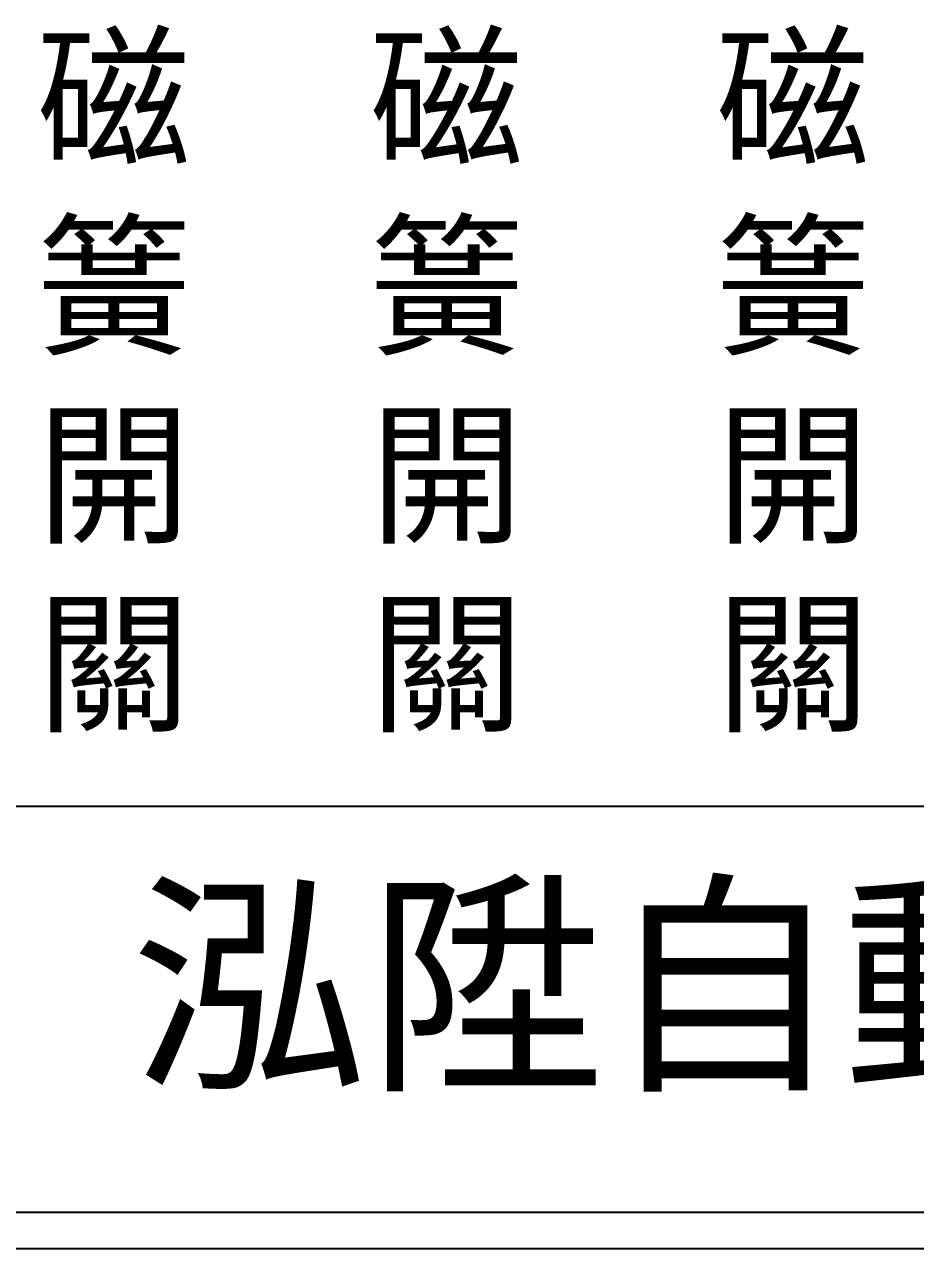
# Model space of a CAD drawing. Extents: x 275 to 562, y 265 to 469.
# Drawn here: x 309.84 to 340.58, y 264.95 to 307.16 of the extents above; entities that cross this region are included whole.
import ezdxf

# ---------------------------------------------------------------- set-up
doc = ezdxf.new("R2010")
doc.units = 0
doc.layers.add('圖框層', color=7, linetype='CONTINUOUS')
doc.layers.add('標尺寸層', color=3, linetype='CONTINUOUS')
doc.styles.add('CNS', font='romanc.shx', dxfattribs={"bigfont": 'chineset.shx'})
doc.styles.add('STSL', font='kaiu.ttf')

msp = doc.modelspace()

# ---------------------------------------------------------------- linework, layer by layer
at = {"layer": '圖框層', "color": 7}
for p, q in [((276.148, 280.195), (560.648, 280.195)), ((276.148, 266.195), (560.648, 266.195)), ((274.898, 264.945), (561.898, 264.945))]:
    msp.add_line(p, q, dxfattribs=at)

# ---------------------------------------------------------------- texts
at = {"layer": '圖框層', "color": 4, "style": 'STSL'}
msp.add_text('泓陞自動化科技有限公司', height=6, dxfattribs=at).set_placement((313.501, 271.022))
at = {"layer": '標尺寸層', "color": 7, "char_height": 3.9, "width": 4.96081, "attachment_point": 5, "style": 'CNS'}
for insert in [(312.925, 294.665), (324.407, 294.665), (336.352, 294.665)]:
    msp.add_mtext('{\\fDFKai-SB|b0|i0|c136|p65;磁簧開關}', dxfattribs=dict(at, insert=insert))

doc.saveas('drawing.dxf')
